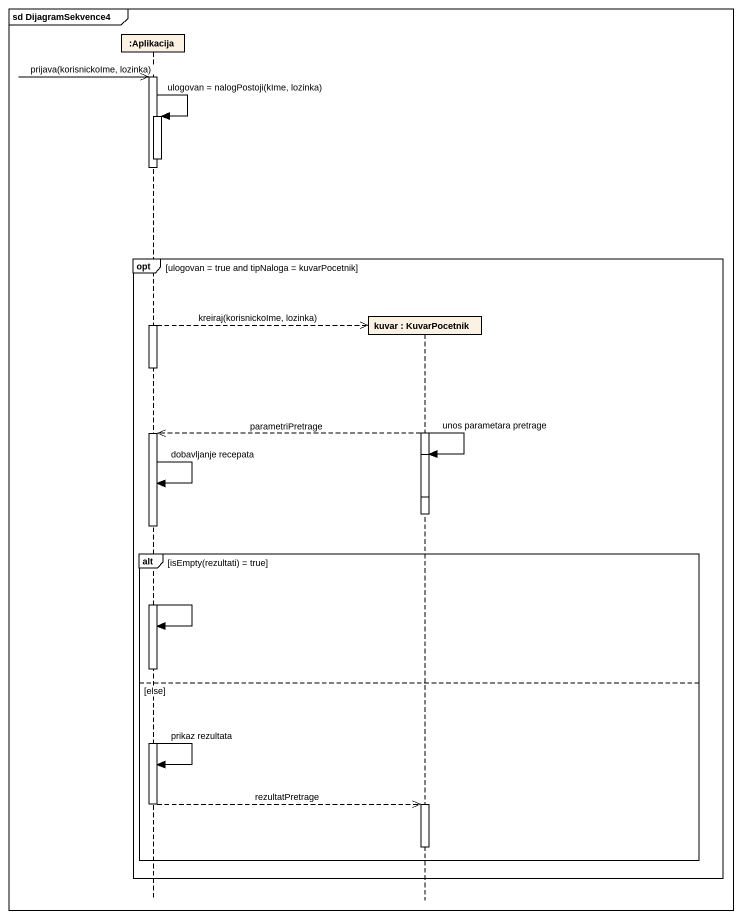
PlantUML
@startuml
mainframe sd DijagramSekvence4
hide footbox
participant ":Aplikacija" as Aplikacija
participant "kuvar : KuvarPocetnik" as kuvar

Aplikacija ->> Aplikacija : prijava(korisnickoIme, lozinka)
activate Aplikacija
Aplikacija -> Aplikacija : ulogovan = nalogPostoji(kIme, lozinka)
activate Aplikacija
deactivate Aplikacija
opt ulogovan = true and tipNaloga = kuvarPocetnik
  Aplikacija -->> kuvar ** : kreiraj(korisnickoIme, lozinka)
  deactivate Aplikacija
  activate kuvar
  kuvar -->> Aplikacija : parametriPretrage
  activate Aplikacija
  kuvar -> kuvar : unos parametara pretrage
  activate kuvar
  Aplikacija -> Aplikacija : dobavljanje recepata
  deactivate kuvar
  deactivate kuvar
  alt isEmpty(rezultati) = true
    Aplikacija -> Aplikacija
  else else
    Aplikacija -> Aplikacija : prikaz rezultata
    Aplikacija -->> kuvar : rezultatPretrage
    deactivate Aplikacija
    activate kuvar
    deactivate kuvar
  end
end
@enduml
